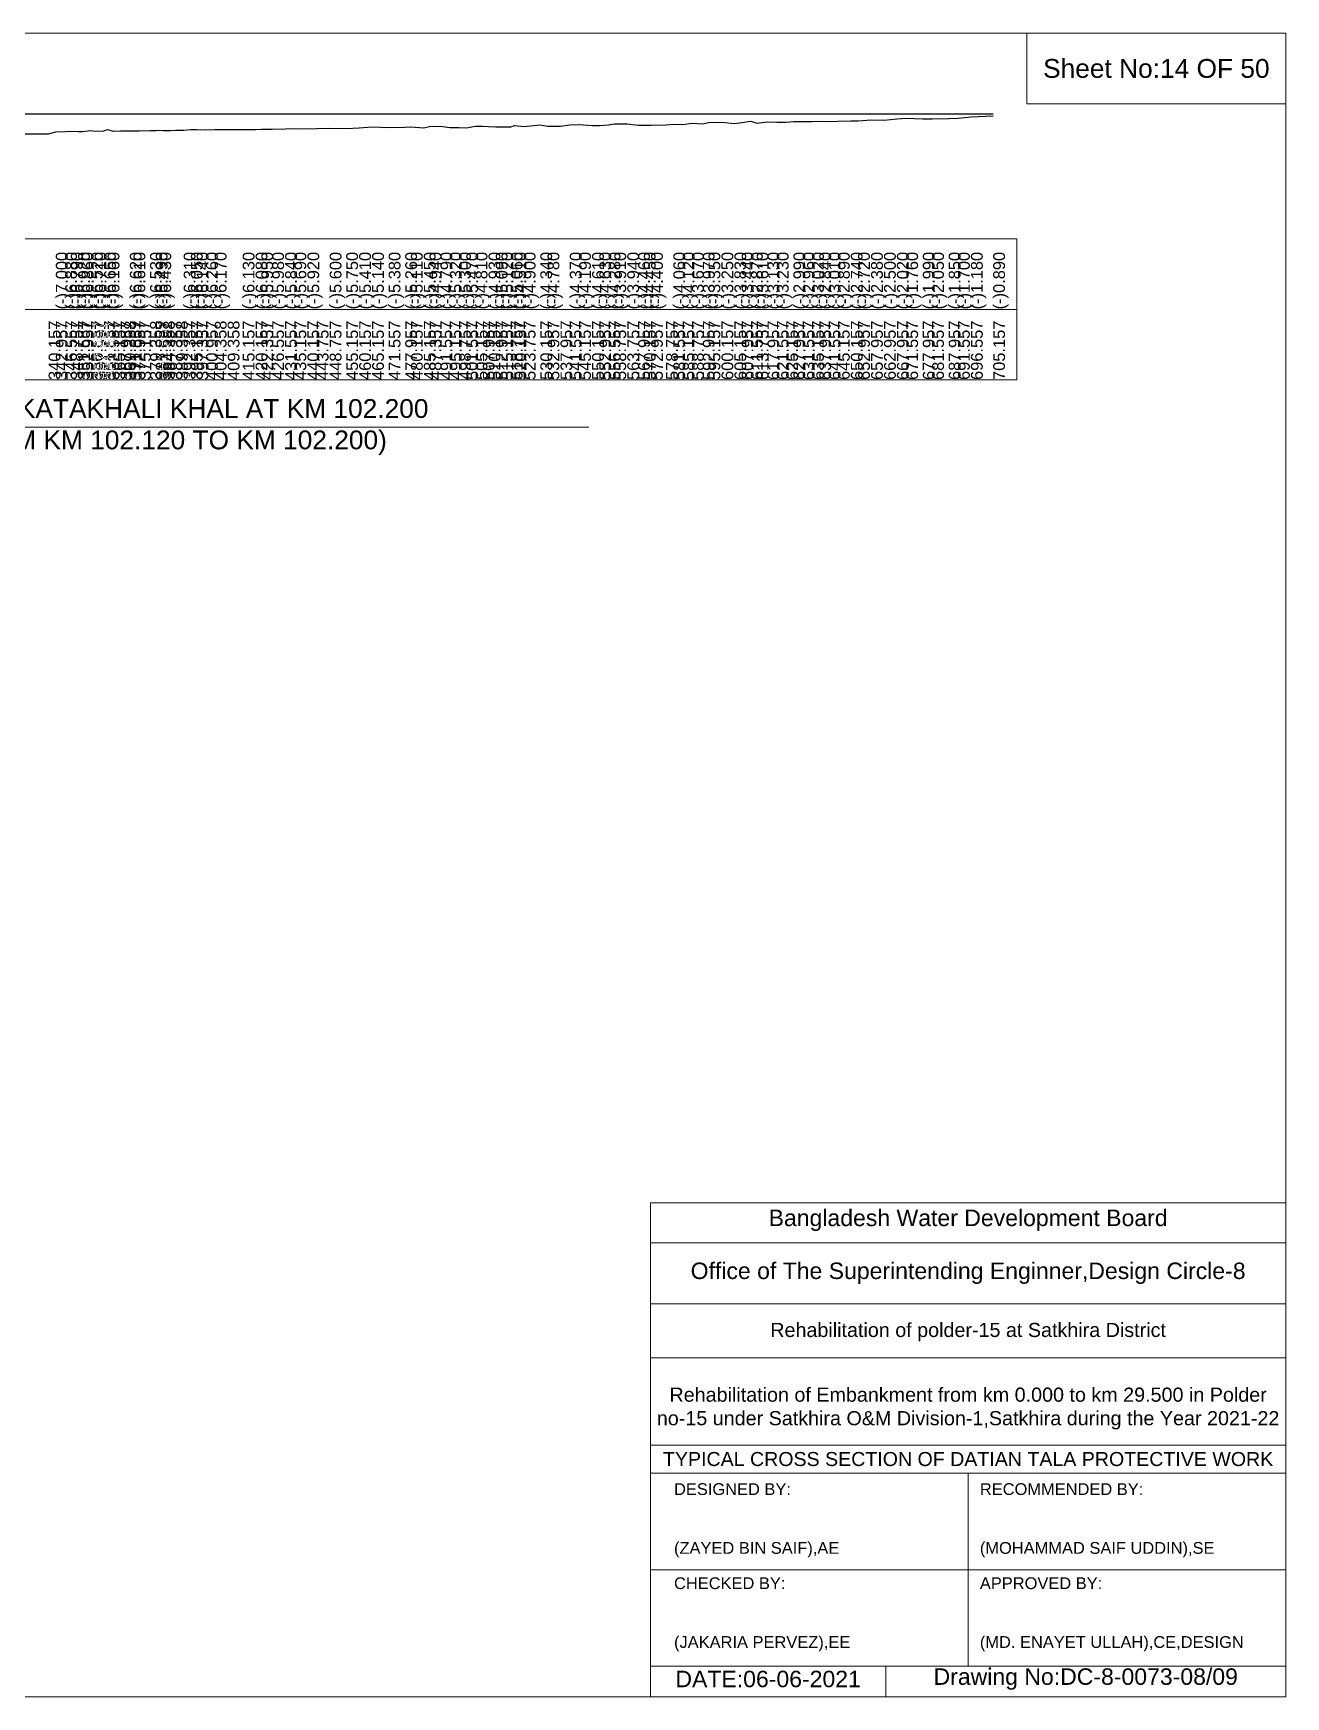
# Model space of a CAD drawing. Header units: inches. Extents: x 89000 to 845000, y -7071 to 31.
# Drawn here: x 299677 to 305000, y -7071 to 0 of the extents above; entities that cross this region are included whole.
import ezdxf

# ---------------------------------------------------------------- set-up
doc = ezdxf.new("R2010")
doc.units = ezdxf.units.IN
doc.header["$LTSCALE"] = 7
doc.header["$MEASUREMENT"] = 0
for name, color, linetype, lineweight in [('Cross section Data Border', 7, 'Continuous', 9), ('Cross Section Labels', 7, 'Continuous', 9), ('Existing_Bed_Level for Xsection', 7, 'Continuous', 25), ('Long Section Labels', 7, 'Continuous', 9)]:
    doc.layers.add(name, color=color, linetype=linetype, lineweight=lineweight)
doc.styles.get("Standard").update_dxf_attribs({"font": 'arial.ttf'})

msp = doc.modelspace()

# ---------------------------------------------------------------- linework, layer by layer
at = {"layer": 'Cross section Data Border'}
msp.add_lwpolyline([(295100, -873.8), (303856.72837, -873.8), (303856.72837, -1473.8), (295100, -1473.8)], close=True, dxfattribs=at)
msp.add_lwpolyline([(295100, -1173.8), (303856.72837, -1173.8)], dxfattribs=at)
at = {"layer": 'Cross Section Labels'}
for points in [[(295000, 0), (305000, 0), (305000, -7071), (295000, -7071)], [(303900, 0), (305000, 0), (305000, -300), (303900, -300)]]:
    msp.add_lwpolyline(points, close=True, dxfattribs=at)
for points in [[(297718.36418, -1673.8), (299878.36418, -1673.8), (302038.36418, -1673.8)], [(302300, -7071), (302300, -4971), (305000, -4971)], [(302300, -5141), (305000, -5141)], [(302300, -5401), (305000, -5401)], [(302300, -5631), (305000, -5631)], [(302300, -6001), (305000, -6001)], [(302300, -6121), (305000, -6121)], [(303650, -6121), (303650, -6941)], [(302300, -6531), (305000, -6531)], [(302300, -6941), (305000, -6941)], [(303300, -6941), (303300, -7071)]]:
    msp.add_lwpolyline(points, dxfattribs=at)
at = {"layer": 'Existing_Bed_Level for Xsection'}
for points in [[(296000, -341.8), (303756.72837, -341.8)], [(299561.32857, -427.05), (299741.72842, -427.05), (299772.53201, -418.8), (299812.12956, -417.48), (299836.32855, -416.49), (299867.12954, -417.92), (299882.53191, -417.26), (299922.12953, -413.52), (299937.53186, -415.61), (299977.12951, -414.95), (299992.53181, -409.56), (300016.72842, -415.61), (300047.53176, -414.95), (300062.9352, -414.95), (300087.12948, -414.62), (300102.53171, -414.51), (300126.72841, -414.51), (300172.93502, -413.63), (300197.12945, -413.19), (300212.53162, -412.53), (300227.93493, -413.52), (300260.92978, -413.19), (300282.93485, -412.53), (300315.92976, -411.21), (300346.72841, -408.35), (300370.92974, -409.34), (300410.53203, -410.66), (300447.9346, -409.67), (300502.93453, -409.34), (300566.7284, -409.23), (300621.7284, -408.68), (300645.92966, -407.25), (300692.12933, -407.58), (300747.12932, -406.04), (300786.7284, -404.39), (300841.7284, -406.92), (300881.3285, -404.39), (300936.3285, -403.4), (301006.7284, -405.05), (301061.7284, -401.31), (301116.7284, -398.34), (301187.12923, -400.98), (301257.53097, -399.66), (301281.72839, -398.01), (301336.72839, -401.75), (301360.92948, -396.14), (301407.1292, -394.49), (301446.72839, -400.32), (301486.32848, -400.1), (301517.12918, -401.97), (301556.72839, -394.71), (301587.53081, -394.71), (301611.72839, -396.03), (301642.53079, -397.79), (301666.72839, -398.12), (301706.32847, -397.46), (301721.72839, -391.41), (301761.32847, -395.7), (301831.72839, -389.54), (301862.53069, -394.38), (301917.53067, -394.49), (301957.12911, -389.87), (301996.72838, -387.89), (302051.72838, -392.51), (302082.53061, -392.73), (302122.12909, -388.88), (302146.32846, -384.81), (302201.32846, -385.14), (302247.53055, -390.86), (302271.72838, -390.75), (302302.53053, -390.2), (302366.32846, -388.88), (302397.12906, -386.46), (302436.72838, -387.12), (302476.32846, -382.17), (302522.53045, -385.47), (302546.72838, -378.65), (302601.72838, -377.55), (302656.72838, -383.93), (302687.5304, -379.64), (302727.12902, -373.37), (302751.32845, -381.51), (302797.53037, -376.23), (302837.12901, -377.33), (302876.72838, -377.33), (302907.53034, -374.69), (302947.129, -374.36), (302986.72837, -375.02), (303017.5303, -373.04), (303057.12899, -374.91), (303096.72837, -373.59), (303151.72837, -371.94), (303182.53026, -371.72), (303237.53024, -367.98), (303292.53023, -369.3), (303347.53021, -364.02), (303387.12896, -361.16), (303457.53019, -363.69), (303497.12895, -364.35), (303567.53016, -362.15), (303607.12894, -360.5), (303662.12894, -354.78), (303756.72837, -351.59)]]:
    msp.add_lwpolyline(points, dxfattribs=at)

# ---------------------------------------------------------------- texts
at = {"layer": 'Cross Section Labels', "attachment_point": 5}
for s, insert, char_height in [('Sheet No:14 OF 50', (304450, -150), 80), ('TYPICAL SECTION OF KATAKHALI KHAL AT KM 102.200^J( APPLICABLE FROM KM 102.120 TO KM 102.200)', (299878.36418, -1673.8), 80), ('Bangladesh Water Development Board', (303650, -5046), 70), ('Office of The Superintending Enginner,Design Circle-8', (303650, -5271), 70)]:
    msp.add_mtext(s, dxfattribs=dict(at, insert=insert, char_height=char_height))
at = {"layer": 'Cross Section Labels'}
for s, insert, char_height, width, attachment_point in [('Rehabilitation of polder-15 at Satkhira District', (303650, -5521), 60, 2800, 5), ('Rehabilitation of Embankment from km 0.000 to km 29.500 in Polder no-15 under Satkhira O&M Division-1,Satkhira during the Year 2021-22', (303650, -5846), 60, 2700, 5), ('TYPICAL CROSS SECTION OF DATIAN TALA PROTECTIVE WORK', (303650, -6061), 59.5765532, 2800, 5), ('DESIGNED BY:^J^J^J(ZAYED BIN SAIF),AE', (302400, -6321), 50, 1400, 4), ('RECOMMENDED BY:^J^J^J(MOHAMMAD SAIF UDDIN),SE', (303700, -6321), 50, 1400, 4), ('CHECKED BY:^J^J^J(JAKARIA PERVEZ),EE', (302400, -6721), 50, 1400, 4), ('APPROVED BY:^J^J^J(MD. ENAYET ULLAH),CE,DESIGN', (303700, -6721), 50, 1400, 4), ('DATE:06-06-2021', (302800, -6996), 70, 1400, 5), ('Drawing No:DC-8-0073-08/09', (304150, -6996), 70, 2200, 5)]:
    msp.add_mtext(s, dxfattribs=dict(at, insert=insert, char_height=char_height, width=width, attachment_point=attachment_point))
at = {"layer": 'Long Section Labels', "char_height": 50, "attachment_point": 1, "rotation": 90}
for s, insert in [('(-)7.000', (299772.53201, -1173.8)), ('(-)6.880', (299812.12956, -1173.8)), ('(-)6.790', (299836.32855, -1173.8)), ('(-)6.920', (299867.12954, -1173.8)), ('(-)6.860', (299882.53191, -1173.8)), ('(-)6.520', (299922.12953, -1173.8)), ('(-)6.520', (299922.12953, -1173.8)), ('(-)6.710', (299937.53186, -1173.8)), ('(-)6.710', (299937.53186, -1173.8)), ('(-)6.650', (299977.12951, -1173.8)), ('(-)6.650', (299977.12951, -1173.8)), ('(-)6.650', (299977.12951, -1173.8)), ('(-)6.160', (299992.53181, -1173.8)), ('(-)6.620', (300087.12948, -1173.8)), ('(-)6.610', (300102.53171, -1173.8)), ('(-)6.610', (300102.53171, -1173.8)), ('(-)6.530', (300172.93502, -1173.8)), ('(-)6.490', (300197.12945, -1173.8)), ('(-)6.490', (300197.12945, -1173.8)), ('(-)6.430', (300212.53162, -1173.8)), ('(-)6.430', (300212.53162, -1173.8)), ('(-)6.310', (300315.92976, -1173.8)), ('(-)6.050', (300346.72841, -1173.8)), ('(-)6.140', (300370.92974, -1173.8)), ('(-)6.140', (300370.92974, -1173.8)), ('(-)6.260', (300410.53203, -1173.8)), ('(-)6.170', (300447.9346, -1173.8)), ('(-)6.130', (300566.7284, -1173.8)), ('(-)6.080', (300621.7284, -1173.8)), ('(-)5.950', (300645.92966, -1173.8)), ('(-)5.980', (300692.12933, -1173.8)), ('(-)5.840', (300747.12932, -1173.8)), ('(-)5.690', (300786.7284, -1173.8)), ('(-)5.690', (300786.7284, -1173.8)), ('(-)5.920', (300841.7284, -1173.8)), ('(-)5.600', (300936.3285, -1173.8)), ('(-)5.750', (301006.7284, -1173.8)), ('(-)5.410', (301061.7284, -1173.8)), ('(-)5.140', (301116.7284, -1173.8)), ('(-)5.380', (301187.12923, -1173.8)), ('(-)5.260', (301257.53097, -1173.8)), ('(-)5.110', (301281.72839, -1173.8)), ('(-)5.450', (301336.72839, -1173.8)), ('(-)4.940', (301360.92948, -1173.8)), ('(-)4.790', (301407.1292, -1173.8)), ('(-)4.790', (301407.1292, -1173.8)), ('(-)5.320', (301446.72839, -1173.8)), ('(-)5.300', (301486.32848, -1173.8)), ('(-)5.470', (301517.12918, -1173.8)), ('(-)4.810', (301556.72839, -1173.8)), ('(-)4.810', (301556.72839, -1173.8)), ('(-)4.930', (301611.72839, -1173.8)), ('(-)5.090', (301642.53079, -1173.8)), ('(-)5.120', (301666.72839, -1173.8)), ('(-)5.060', (301706.32847, -1173.8)), ('(-)4.510', (301721.72839, -1173.8)), ('(-)4.900', (301761.32847, -1173.8)), ('(-)4.340', (301831.72839, -1173.8)), ('(-)4.780', (301862.53069, -1173.8)), ('(-)4.370', (301957.12911, -1173.8)), ('(-)4.190', (301996.72838, -1173.8)), ('(-)4.610', (302051.72838, -1173.8)), ('(-)4.630', (302082.53061, -1173.8)), ('(-)4.280', (302122.12909, -1173.8)), ('(-)4.280', (302122.12909, -1173.8)), ('(-)3.910', (302146.32846, -1173.8)), ('(-)3.940', (302201.32846, -1173.8)), ('(-)4.460', (302247.53055, -1173.8)), ('(-)4.450', (302271.72838, -1173.8)), ('(-)4.400', (302302.53053, -1173.8)), ('(-)4.060', (302397.12906, -1173.8)), ('(-)4.120', (302436.72838, -1173.8)), ('(-)3.670', (302476.32846, -1173.8)), ('(-)3.970', (302522.53045, -1173.8)), ('(-)3.350', (302546.72838, -1173.8)), ('(-)3.250', (302601.72838, -1173.8)), ('(-)3.830', (302656.72838, -1173.8)), ('(-)3.440', (302687.5304, -1173.8)), ('(-)2.870', (302727.12902, -1173.8)), ('(-)3.610', (302751.32845, -1173.8)), ('(-)3.130', (302797.53037, -1173.8)), ('(-)3.230', (302837.12901, -1173.8)), ('(-)3.230', (302837.12901, -1173.8)), ('(-)2.990', (302907.53034, -1173.8)), ('(-)2.960', (302947.129, -1173.8)), ('(-)3.020', (302986.72837, -1173.8)), ('(-)2.840', (303017.5303, -1173.8)), ('(-)3.010', (303057.12899, -1173.8)), ('(-)2.890', (303096.72837, -1173.8)), ('(-)2.740', (303151.72837, -1173.8)), ('(-)2.720', (303182.53026, -1173.8)), ('(-)2.380', (303237.53024, -1173.8)), ('(-)2.500', (303292.53023, -1173.8)), ('(-)2.020', (303347.53021, -1173.8)), ('(-)1.760', (303387.12896, -1173.8)), ('(-)1.990', (303457.53019, -1173.8)), ('(-)2.050', (303497.12895, -1173.8)), ('(-)1.850', (303567.53016, -1173.8)), ('(-)1.700', (303607.12894, -1173.8)), ('(-)1.180', (303662.12894, -1173.8)), ('(-)0.890', (303756.72837, -1173.8)), ('340.157', (299741.72842, -1473.8)), ('342.957', (299772.53201, -1473.8)), ('346.557', (299812.12956, -1473.8)), ('348.757', (299836.32855, -1473.8)), ('351.557', (299867.12954, -1473.8)), ('352.957', (299882.53191, -1473.8)), ('356.557', (299922.12953, -1473.8)), ('357.957', (299937.53186, -1473.8)), ('361.557', (299977.12951, -1473.8)), ('362.957', (299992.53181, -1473.8)), ('365.157', (300016.72842, -1473.8)), ('367.957', (300047.53176, -1473.8)), ('369.358', (300062.9352, -1473.8)), ('371.557', (300087.12948, -1473.8)), ('372.957', (300102.53171, -1473.8)), ('375.157', (300126.72841, -1473.8)), ('379.358', (300172.93502, -1473.8)), ('381.557', (300197.12945, -1473.8)), ('382.957', (300212.53162, -1473.8)), ('384.358', (300227.93493, -1473.8)), ('387.357', (300260.92978, -1473.8)), ('389.358', (300282.93485, -1473.8)), ('392.357', (300315.92976, -1473.8)), ('395.157', (300346.72841, -1473.8)), ('397.357', (300370.92974, -1473.8)), ('400.957', (300410.53203, -1473.8)), ('404.358', (300447.9346, -1473.8)), ('409.358', (300502.93453, -1473.8)), ('415.157', (300566.7284, -1473.8)), ('420.157', (300621.7284, -1473.8)), ('422.357', (300645.92966, -1473.8)), ('426.557', (300692.12933, -1473.8)), ('431.557', (300747.12932, -1473.8)), ('435.157', (300786.7284, -1473.8)), ('440.157', (300841.7284, -1473.8)), ('443.757', (300881.3285, -1473.8)), ('448.757', (300936.3285, -1473.8)), ('455.157', (301006.7284, -1473.8)), ('460.157', (301061.7284, -1473.8)), ('465.157', (301116.7284, -1473.8)), ('471.557', (301187.12923, -1473.8)), ('477.957', (301257.53097, -1473.8)), ('480.157', (301281.72839, -1473.8)), ('485.157', (301336.72839, -1473.8)), ('487.357', (301360.92948, -1473.8)), ('491.557', (301407.1292, -1473.8)), ('495.157', (301446.72839, -1473.8)), ('498.757', (301486.32848, -1473.8)), ('501.557', (301517.12918, -1473.8)), ('505.157', (301556.72839, -1473.8)), ('507.957', (301587.53081, -1473.8)), ('510.157', (301611.72839, -1473.8)), ('512.957', (301642.53079, -1473.8)), ('515.157', (301666.72839, -1473.8)), ('518.757', (301706.32847, -1473.8)), ('520.157', (301721.72839, -1473.8)), ('523.757', (301761.32847, -1473.8)), ('530.157', (301831.72839, -1473.8)), ('532.957', (301862.53069, -1473.8)), ('537.957', (301917.53067, -1473.8)), ('541.557', (301957.12911, -1473.8)), ('545.157', (301996.72838, -1473.8)), ('550.157', (302051.72838, -1473.8)), ('552.957', (302082.53061, -1473.8)), ('556.557', (302122.12909, -1473.8)), ('558.757', (302146.32846, -1473.8)), ('563.757', (302201.32846, -1473.8)), ('567.957', (302247.53055, -1473.8)), ('570.157', (302271.72838, -1473.8)), ('572.957', (302302.53053, -1473.8)), ('578.757', (302366.32846, -1473.8)), ('581.557', (302397.12906, -1473.8)), ('585.157', (302436.72838, -1473.8)), ('588.757', (302476.32846, -1473.8)), ('592.957', (302522.53045, -1473.8)), ('595.157', (302546.72838, -1473.8)), ('600.157', (302601.72838, -1473.8)), ('605.157', (302656.72838, -1473.8)), ('607.957', (302687.5304, -1473.8)), ('611.557', (302727.12902, -1473.8)), ('613.757', (302751.32845, -1473.8)), ('617.957', (302797.53037, -1473.8)), ('621.557', (302837.12901, -1473.8)), ('625.157', (302876.72838, -1473.8)), ('627.957', (302907.53034, -1473.8)), ('631.557', (302947.129, -1473.8)), ('635.157', (302986.72837, -1473.8)), ('637.957', (303017.5303, -1473.8)), ('641.557', (303057.12899, -1473.8)), ('645.157', (303096.72837, -1473.8)), ('650.157', (303151.72837, -1473.8)), ('652.957', (303182.53026, -1473.8)), ('657.957', (303237.53024, -1473.8)), ('662.957', (303292.53023, -1473.8)), ('667.957', (303347.53021, -1473.8)), ('671.557', (303387.12896, -1473.8)), ('677.957', (303457.53019, -1473.8)), ('681.557', (303497.12895, -1473.8)), ('687.957', (303567.53016, -1473.8)), ('691.557', (303607.12894, -1473.8)), ('696.557', (303662.12894, -1473.8)), ('705.157', (303756.72837, -1473.8))]:
    msp.add_mtext(s, dxfattribs=dict(at, insert=insert))

doc.saveas('drawing.dxf')
